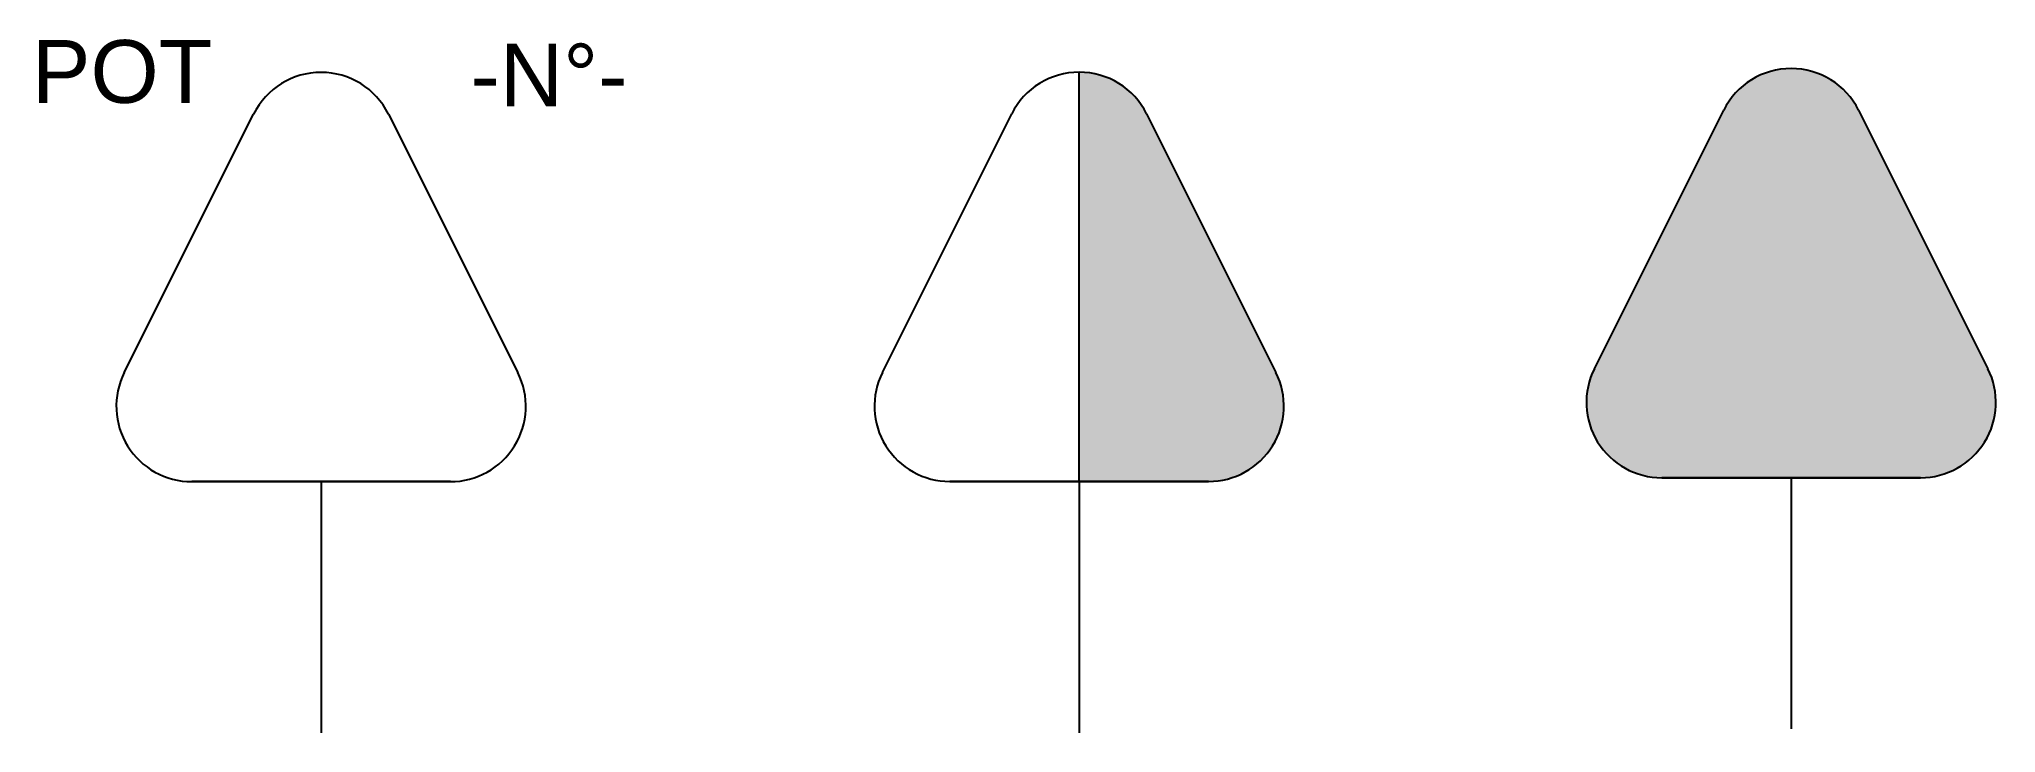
# Model space of a CAD drawing. Header units: millimetres. Extents: x 2348.8 to 2426.6, y 1869.4 to 1897.
import ezdxf

# ---------------------------------------------------------------- set-up
doc = ezdxf.new("R2010")
doc.units = ezdxf.units.MM
doc.styles.get("Standard").update_dxf_attribs({"font": 'arial.ttf'})

msp = doc.modelspace()

# ---------------------------------------------------------------- hatches: boundary and pattern name
at = {"true_color": 0x000000}
h = msp.add_hatch(color=18, dxfattribs=at)
h.dxf.hatch_style = 1
h.paths.add_polyline_path([(2421.168, 1894.154, 0.618034), (2415.801, 1894.154), (2410.656, 1883.862, 0.557537), (2413.339, 1879.521), (2423.631, 1879.521, 0.557537), (2426.314, 1883.862)])
h = msp.add_hatch(color=18, dxfattribs=at)
h.dxf.hatch_style = 1
h.paths.add_polyline_path([(2392.842, 1894.007, 0.284079), (2390.159, 1895.666), (2390.159, 1879.374), (2395.304, 1879.374, 0.557537), (2397.988, 1883.715)])

# ---------------------------------------------------------------- linework, layer by layer
for p, q in [((2390.159, 1879.374), (2390.159, 1895.666)), ((2410.656, 1883.862), (2415.801, 1894.154)), ((2421.168, 1894.154), (2426.314, 1883.862)), ((2352.166, 1883.708), (2357.312, 1894)), ((2362.679, 1894), (2367.824, 1883.708)), ((2382.329, 1883.715), (2387.475, 1894.007)), ((2392.842, 1894.007), (2397.988, 1883.715)), ((2354.849, 1879.366), (2365.141, 1879.366)), ((2365.141, 1879.366), (2354.849, 1879.366)), ((2359.995, 1879.366), (2359.995, 1869.366)), ((2385.013, 1879.374), (2395.304, 1879.374)), ((2395.304, 1879.374), (2385.013, 1879.374)), ((2390.159, 1879.374), (2390.159, 1869.374)), ((2413.339, 1879.521), (2423.631, 1879.521)), ((2423.631, 1879.521), (2413.339, 1879.521)), ((2418.485, 1879.521), (2418.485, 1869.521))]:
    msp.add_line(p, q)
for centre, start, end in [((2418.485, 1892.812), 26.56505, 153.43495), ((2359.995, 1892.658), 26.56505, 153.43495), ((2390.159, 1892.666), 26.56505, 153.43495), ((2354.849, 1882.366), 153.43495, 270), ((2365.141, 1882.366), 270, 26.56505), ((2385.013, 1882.374), 153.43495, 270), ((2395.304, 1882.374), 270, 26.56505), ((2413.339, 1882.521), 153.43495, 270), ((2423.631, 1882.521), 270, 26.56505)]:
    msp.add_arc(centre, 3, start, end)

# ---------------------------------------------------------------- texts
at = {"char_height": 2.5, "attachment_point": 1}
for s, insert in [('POT', (2348.492, 1896.944)), ('-N°-', (2365.942, 1896.801))]:
    msp.add_mtext_dynamic_manual_height_columns(s, width=4.5498, gutter_width=12.5, heights=[0], dxfattribs=dict(at, insert=insert))

doc.saveas('drawing.dxf')
